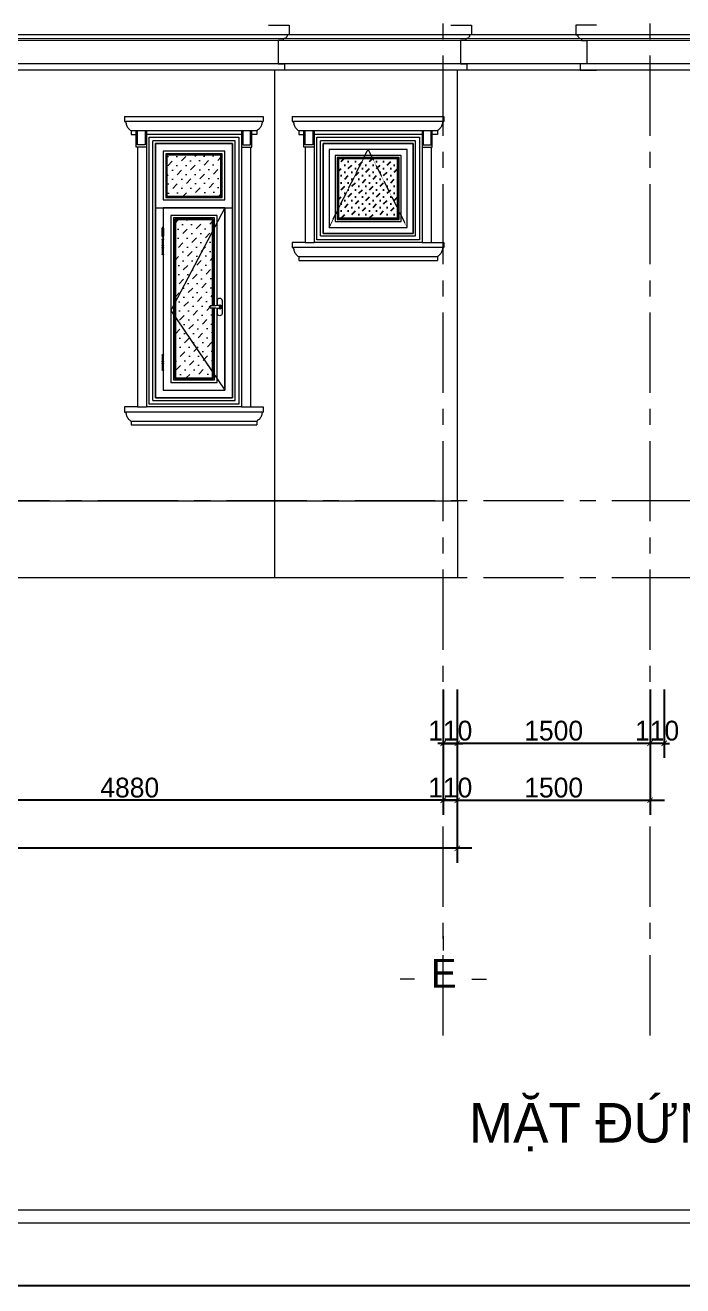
# Model space of a CAD drawing. Header units: millimetres. Extents: x 1832547 to 2001569, y -558009 to -417808.
# Drawn here: x 1925311 to 1930429, y -533453 to -523644 of the extents above; entities that cross this region are included whole.
import ezdxf
from ezdxf.enums import TextEntityAlignment as Align

# ---------------------------------------------------------------- set-up
doc = ezdxf.new("R2010")
doc.units = ezdxf.units.MM
doc.header["$MEASUREMENT"] = 0
doc.linetypes.add('CENTER', pattern=[2, 1.25, -0.25, 0.25, -0.25])
doc.linetypes.add('HIDDEN', pattern=[9.525, 6.35, -3.175])
doc.layers.get('0').update_dxf_attribs({"linetype": 'CONTINUOUS'})
doc.layers.get('DEFPOINTS').update_dxf_attribs({"linetype": 'CONTINUOUS'})
for name, color, linetype, lineweight in [('AUDIT_I_160126172308-0', 7, 'CONTINUOUS', 5), ('CA.dim 08', 8, 'CONTINUOUS', 13), ('CA.khuat 75', 75, 'HIDDEN', 9), ('CA.manh 08', 8, 'CONTINUOUS', 9), ('CA.noi that 15', 15, 'CONTINUOUS', 9), ('CA.thay 145', 145, 'CONTINUOUS', 18), ('CA.tim 67', 67, 'CENTER', 9), ('CA.vat lieu 08', 8, 'CONTINUOUS', 5), ('CA_manh 08', 8, 'CONTINUOUS', 9)]:
    doc.layers.add(name, color=color, linetype=linetype, lineweight=lineweight)
doc.layers.add('HACH', color=250, linetype='CONTINUOUS')
doc.styles.add('CA.JSC1', font='Vhavan.ttf', dxfattribs={"width": 0.8})
doc.styles.get("Standard").update_dxf_attribs({"font": 'roman.shx'})
doc.dimstyles.new('CA 70', dxfattribs={"dimscale": 0.7, "dimtxt": 220, "dimasz": 60, "dimexe": 160, "dimexo": 0, "dimgap": 30, "dimtad": 1, "dimdec": 0, "dimrnd": 5, "dimzin": 0, "dimdsep": 46, "dimtxsty": 'Standard', "dimblk": 'ARCHTICK', "dimcen": 0.09, "dimdle": 160, "dimclrd": 256, "dimclre": 256, "dimclrt": 255, "dimadec": 0, "dimazin": 0, "dimtfac": 1, "dimtdec": 0, "dimtix": 1, "dimtmove": 2, "dimatfit": 3, "dimldrblk": 'DOT', "dimfxl": 600, "dimfxlon": 1, "dimtolj": 1, "dimtzin": 0, "dimarcsym": 0})

# ---------------------------------------------------------------- blocks, each defined once
blk = doc.blocks.new('A$C2d76a15f')
blk.add_line((1305.6, 545.7), (27405.3, 545.7))
at = {"color": 4, "linetype": 'Continuous', "lineweight": 18}
blk.add_line((1212.4, 452.5), (27498.5, 452.5), dxfattribs=at)
at = {"layer": 'DEFPOINTS', "ltscale": 600}
blk.add_line((27951, 0), (0, 0), dxfattribs=at)
blk = doc.blocks.new('_ArchTick')
at = {"color": 1, "linetype": 'ByBlock', "const_width": 0.15}
blk.add_lwpolyline([(-0.5, -0.5), (0.5, 0.5)], dxfattribs=at)
blk = doc.blocks.new('*D150')
at = {"layer": 'CA.dim 08', "lineweight": -2, "transparency": 16777216}
for p, q in [((1928674.3, -529255.1), (1928674.3, -529787.1)), ((1930174.3, -529255.1), (1930174.3, -529787.1)), ((1928562.3, -529675.1), (1930286.3, -529675.1))]:
    blk.add_line(p, q, dxfattribs=at)
at = {"layer": 'DEFPOINTS', "color": 0, "transparency": 16777216}
for p in [(1928674.3, -529074.6), (1930174.3, -529074.6), (1930174.3, -529675.1)]:
    blk.add_point(p, dxfattribs=at)
at = {"layer": 'CA.dim 08', "lineweight": -2, "transparency": 16777216, "xscale": 42, "yscale": 42, "zscale": 42, "rotation": 180}
blk.add_blockref('_ArchTick', (1928674.3, -529675.1), dxfattribs=at)
at = {"layer": 'CA.dim 08', "lineweight": -2, "transparency": 16777216, "xscale": 42, "yscale": 42, "zscale": 42}
blk.add_blockref('_ArchTick', (1930174.3, -529675.1), dxfattribs=at)
at = {"layer": 'CA.dim 08', "color": 255, "transparency": 16777216, "insert": (1929424.3, -529577.1), "char_height": 154, "attachment_point": 5}
blk.add_mtext('\\A1;1500', dxfattribs=at)
blk = doc.blocks.new('_DOT')
at = {"color": 1, "linetype": 'ByBlock'}
blk.add_line((-0.5, 0), (-1, 0), dxfattribs=at)
at = {"color": 1, "linetype": 'ByBlock', "const_width": 0.5}
blk.add_lwpolyline([(-0.25, 0, 1), (0.25, 0, 1)], format="xyb", close=True, dxfattribs=at)
blk = doc.blocks.new('*D151')
at = {"layer": 'CA.dim 08', "lineweight": -2, "transparency": 16777216}
for p, q in [((1912974.3, -529628.6), (1912974.3, -530160.6)), ((1928674.3, -529628.6), (1928674.3, -530160.6)), ((1928786.3, -530048.6), (1912862.3, -530048.6))]:
    blk.add_line(p, q, dxfattribs=at)
at = {"layer": 'DEFPOINTS', "color": 0, "transparency": 16777216}
for p in [(1912974.3, -529028.8), (1928674.3, -529028.8), (1912974.3, -530048.6)]:
    blk.add_point(p, dxfattribs=at)
at = {"layer": 'CA.dim 08', "lineweight": -2, "transparency": 16777216, "xscale": 42, "yscale": 42, "zscale": 42, "rotation": 180}
blk.add_blockref('_ArchTick', (1912974.3, -530048.6), dxfattribs=at)
at = {"layer": 'CA.dim 08', "lineweight": -2, "transparency": 16777216, "xscale": 42, "yscale": 42, "zscale": 42}
blk.add_blockref('_ArchTick', (1928674.3, -530048.6), dxfattribs=at)
at = {"layer": 'CA.dim 08', "color": 255, "transparency": 16777216, "insert": (1921148, -529890.4), "char_height": 154, "attachment_point": 5}
blk.add_mtext('\\A1;15700', dxfattribs=at)
blk = doc.blocks.new('*D152')
at = {"layer": 'CA.dim 08', "lineweight": -2, "transparency": 16777216}
for p, q in [((1928564.4, -528812), (1928564.4, -529344)), ((1928674.3, -528812), (1928674.3, -529344)), ((1928564.4, -529232), (1928522.4, -529232)), ((1928564.4, -529232), (1928674.3, -529232)), ((1928674.3, -529232), (1928716.3, -529232))]:
    blk.add_line(p, q, dxfattribs=at)
at = {"layer": 'DEFPOINTS', "color": 0, "transparency": 16777216}
for p in [(1928564.4, -528631.4), (1928674.3, -528631.4), (1928674.3, -529232)]:
    blk.add_point(p, dxfattribs=at)
at = {"layer": 'CA.dim 08', "lineweight": -2, "transparency": 16777216, "xscale": 42, "yscale": 42, "zscale": 42}
blk.add_blockref('_ArchTick', (1928564.4, -529232), dxfattribs=at)
at = {"layer": 'CA.dim 08', "lineweight": -2, "transparency": 16777216, "xscale": 42, "yscale": 42, "zscale": 42, "rotation": 180}
blk.add_blockref('_ArchTick', (1928674.3, -529232), dxfattribs=at)
at = {"layer": 'CA.dim 08', "color": 255, "transparency": 16777216, "insert": (1928619.3, -529134), "char_height": 154, "attachment_point": 5}
blk.add_mtext('\\A1;110', dxfattribs=at)
blk = doc.blocks.new('FDBNDFJKBNFJKDNBFD')
at = {"layer": 'CA.vat lieu 08'}
for p, q in [((664804.5, -453296.5), (664804.5, -453401.5)), ((664594.5, -453611.5), (664489.5, -453611.5)), ((665014.5, -453611.5), (665119.5, -453611.5)), ((664804.5, -453926.5), (664804.5, -453821.5))]:
    blk.add_line(p, q, dxfattribs=at)
blk = doc.blocks.new('*D157')
at = {"layer": 'CA.manh 08', "lineweight": -2, "transparency": 16777216}
for p, q in [((1930174.3, -528812), (1930174.3, -529344)), ((1930284.3, -528812), (1930284.3, -529344)), ((1930174.3, -529232), (1930132.3, -529232)), ((1930284.3, -529232), (1930174.3, -529232)), ((1930284.3, -529232), (1930326.3, -529232))]:
    blk.add_line(p, q, dxfattribs=at)
at = {"layer": 'DEFPOINTS', "color": 0, "transparency": 16777216}
for p in [(1930174.3, -528174.2), (1930284.3, -528174.2), (1930174.3, -529232)]:
    blk.add_point(p, dxfattribs=at)
at = {"layer": 'CA.manh 08', "lineweight": -2, "transparency": 16777216, "xscale": 42, "yscale": 42, "zscale": 42}
blk.add_blockref('_ArchTick', (1930174.3, -529232), dxfattribs=at)
at = {"layer": 'CA.manh 08', "lineweight": -2, "transparency": 16777216, "xscale": 42, "yscale": 42, "zscale": 42, "rotation": 180}
blk.add_blockref('_ArchTick', (1930284.3, -529232), dxfattribs=at)
at = {"layer": 'CA.manh 08', "color": 255, "transparency": 16777216, "insert": (1930229.3, -529134), "char_height": 154, "attachment_point": 5}
blk.add_mtext('\\A1;110', dxfattribs=at)
blk = doc.blocks.new('*D169')
at = {"layer": 'CA.manh 08', "lineweight": -2, "transparency": 16777216}
for p, q in [((1930174.3, -528812), (1930174.3, -529344)), ((1928674.3, -528848.3), (1928674.3, -529344)), ((1930286.3, -529232), (1928562.3, -529232))]:
    blk.add_line(p, q, dxfattribs=at)
at = {"layer": 'DEFPOINTS', "color": 0, "transparency": 16777216}
for p in [(1930174.3, -528174.2), (1928674.3, -528848.3), (1928674.3, -529232)]:
    blk.add_point(p, dxfattribs=at)
at = {"layer": 'CA.manh 08', "lineweight": -2, "transparency": 16777216, "xscale": 42, "yscale": 42, "zscale": 42, "rotation": 180}
blk.add_blockref('_ArchTick', (1928674.3, -529232), dxfattribs=at)
at = {"layer": 'CA.manh 08', "lineweight": -2, "transparency": 16777216, "xscale": 42, "yscale": 42, "zscale": 42}
blk.add_blockref('_ArchTick', (1930174.3, -529232), dxfattribs=at)
at = {"layer": 'CA.manh 08', "color": 255, "transparency": 16777216, "insert": (1929424.3, -529134), "char_height": 154, "attachment_point": 5}
blk.add_mtext('\\A1;1500', dxfattribs=at)
blk = doc.blocks.new('*D167')
at = {"layer": 'CA.manh 08', "lineweight": -2, "transparency": 16777216}
for p, q in [((1928564.4, -529344), (1928564.4, -529787.1)), ((1928674.3, -529429.6), (1928674.3, -529787.1)), ((1928564.4, -529675.1), (1928522.4, -529675.1)), ((1928674.3, -529675.1), (1928564.4, -529675.1)), ((1928674.3, -529675.1), (1928716.3, -529675.1))]:
    blk.add_line(p, q, dxfattribs=at)
at = {"layer": 'DEFPOINTS', "color": 0, "transparency": 16777216}
for p in [(1928564.4, -529344), (1928674.3, -529429.6), (1928564.4, -529675.1)]:
    blk.add_point(p, dxfattribs=at)
at = {"layer": 'CA.manh 08', "lineweight": -2, "transparency": 16777216, "xscale": 42, "yscale": 42, "zscale": 42}
blk.add_blockref('_ArchTick', (1928564.4, -529675.1), dxfattribs=at)
at = {"layer": 'CA.manh 08', "lineweight": -2, "transparency": 16777216, "xscale": 42, "yscale": 42, "zscale": 42, "rotation": 180}
blk.add_blockref('_ArchTick', (1928674.3, -529675.1), dxfattribs=at)
at = {"layer": 'CA.manh 08', "color": 255, "transparency": 16777216, "insert": (1928619.3, -529577.1), "char_height": 154, "attachment_point": 5}
blk.add_mtext('\\A1;110', dxfattribs=at)
blk = doc.blocks.new('*D168')
at = {"layer": 'CA.manh 08', "lineweight": -2, "transparency": 16777216}
for p, q in [((1923684.3, -529255.1), (1923684.3, -529787.1)), ((1928564.4, -529344), (1928564.4, -529787.1)), ((1928676.4, -529675.1), (1923572.3, -529675.1))]:
    blk.add_line(p, q, dxfattribs=at)
at = {"layer": 'DEFPOINTS', "color": 0, "transparency": 16777216}
for p in [(1923684.3, -528736.1), (1928564.4, -529344), (1923684.3, -529675.1)]:
    blk.add_point(p, dxfattribs=at)
at = {"layer": 'CA.manh 08', "lineweight": -2, "transparency": 16777216, "xscale": 42, "yscale": 42, "zscale": 42, "rotation": 180}
blk.add_blockref('_ArchTick', (1923684.3, -529675.1), dxfattribs=at)
at = {"layer": 'CA.manh 08', "lineweight": -2, "transparency": 16777216, "xscale": 42, "yscale": 42, "zscale": 42}
blk.add_blockref('_ArchTick', (1928564.4, -529675.1), dxfattribs=at)
at = {"layer": 'CA.manh 08', "color": 255, "transparency": 16777216, "insert": (1926124.4, -529577.1), "char_height": 154, "attachment_point": 5}
blk.add_mtext('\\A1;4880', dxfattribs=at)
blk = doc.blocks.new('A$C023b7539')
at = {"layer": 'CA.thay 145'}
for p, q in [((0, 2400), (0, 2360)), ((0, 2400), (1079.8, 2400)), ((0, 2360), (10, 2360)), ((10, 2360), (10.2, 2352.9)), ((1069.8, 2360), (10, 2360)), ((1069.8, 2360), (1069.6, 2352.9)), ((1069.8, 2360), (1079.8, 2360)), ((1079.8, 2400), (1079.8, 2360)), ((10.2, 2352.9), (11, 2345.9)), ((11, 2345.9), (12.4, 2339)), ((12.4, 2339), (14.5, 2332.3)), ((14.5, 2332.3), (17.1, 2325.7)), ((17.1, 2325.7), (20.3, 2319.5)), ((20.3, 2319.5), (24.1, 2313.5)), ((24.1, 2313.5), (28.4, 2307.9)), ((28.4, 2307.9), (33.2, 2302.7)), ((33.2, 2302.7), (38.4, 2298)), ((38.4, 2298), (44, 2293.7)), ((44, 2293.7), (50, 2290)), ((50, 2290), (90, 2290)), ((50, 2290), (50, 2260)), ((50, 2260), (90, 2260)), ((90, 2260), (90, 2290)), ((90, 2290), (100, 2290)), ((90, 2160), (90, 2260)), ((100, 2290), (160, 2290)), ((160, 2290), (170, 2290)), ((170, 2290), (909.8, 2290)), ((170, 2290), (170, 2260)), ((909.8, 2260), (170, 2260)), ((170, 2260), (170, 2160)), ((909.8, 2290), (919.8, 2290)), ((909.8, 2290), (909.8, 2260)), ((909.8, 2260), (909.8, 2160)), ((919.8, 2290), (979.8, 2290)), ((979.8, 2290), (989.8, 2290)), ((989.8, 2290), (1029.8, 2290)), ((989.8, 2260), (989.8, 2290)), ((989.8, 2160), (989.8, 2260)), ((1029.8, 2260), (989.8, 2260)), ((1035.7, 2293.7), (1029.8, 2290)), ((1029.8, 2290), (1029.8, 2260)), ((1041.4, 2298), (1035.7, 2293.7)), ((1046.6, 2302.7), (1041.4, 2298)), ((1051.4, 2307.9), (1046.6, 2302.7)), ((1055.7, 2313.5), (1051.4, 2307.9)), ((1059.4, 2319.5), (1055.7, 2313.5)), ((1062.7, 2325.7), (1059.4, 2319.5)), ((1065.3, 2332.3), (1062.7, 2325.7)), ((1067.3, 2339), (1065.3, 2332.3)), ((1068.8, 2345.9), (1067.3, 2339)), ((1069.6, 2352.9), (1068.8, 2345.9)), ((100, 2160), (90, 2160)), ((100, 2160), (100, 140)), ((170, 2160), (100, 2160)), ((170, 2160), (170, 140)), ((240, 210), (240, 2190)), ((240, 2190), (839.8, 2190)), ((839.8, 2190), (839.8, 210)), ((909.8, 2160), (979.8, 2160)), ((909.8, 2160), (909.8, 140)), ((979.8, 2160), (989.8, 2160)), ((979.8, 2160), (979.8, 140)), ((839.8, 210), (240, 210)), ((100, 140), (0, 140)), ((0, 140), (0, 100)), ((0, 100), (10, 100)), ((10, 100), (10.2, 92.9)), ((1069.8, 100), (10, 100)), ((100, 140), (170, 140)), ((909.8, 140), (170, 140)), ((909.8, 140), (979.8, 140)), ((979.8, 140), (1079.8, 140)), ((1069.8, 100), (1069.6, 92.9)), ((1069.8, 100), (1079.8, 100)), ((1079.8, 140), (1079.8, 100)), ((10.2, 92.9), (11, 85.9)), ((11, 85.9), (12.4, 79)), ((12.4, 79), (14.5, 72.3)), ((14.5, 72.3), (17.1, 65.7)), ((17.1, 65.7), (20.3, 59.5)), ((20.3, 59.5), (24.1, 53.5)), ((24.1, 53.5), (28.4, 47.9)), ((28.4, 47.9), (33.2, 42.7)), ((33.2, 42.7), (38.4, 38)), ((38.4, 38), (44, 33.7)), ((44, 33.7), (50, 30)), ((50, 30), (50, 0)), ((50, 30), (1029.8, 30)), ((50, 0), (1029.8, 0)), ((1035.7, 33.7), (1029.8, 30)), ((1029.8, 30), (1029.8, 0)), ((1041.4, 38), (1035.7, 33.7)), ((1046.6, 42.7), (1041.4, 38)), ((1051.4, 47.9), (1046.6, 42.7)), ((1055.7, 53.5), (1051.4, 47.9)), ((1059.4, 59.5), (1055.7, 53.5)), ((1062.7, 65.7), (1059.4, 59.5)), ((1065.3, 72.3), (1062.7, 65.7)), ((1067.3, 79), (1065.3, 72.3)), ((1068.8, 85.9), (1067.3, 79)), ((1069.6, 92.9), (1068.8, 85.9))]:
    blk.add_line(p, q, dxfattribs=at)
at = {"layer": 'CA_manh 08'}
for p, q in [((100, 2180), (100, 2290)), ((160, 2290), (160, 2180)), ((919.8, 2290), (919.8, 2180)), ((979.8, 2180), (979.8, 2290)), ((160, 2180), (100, 2180)), ((190, 2240), (889.8, 2240)), ((190, 160), (190, 2240)), ((220, 190), (220, 2210)), ((859.8, 2210), (220, 2210)), ((859.8, 190), (859.8, 2210)), ((889.8, 2240), (889.8, 160)), ((919.8, 2180), (979.8, 2180)), ((889.8, 160), (190, 160)), ((220, 190), (859.8, 190))]:
    blk.add_line(p, q, dxfattribs=at)
blk = doc.blocks.new('A$C20F25EA7')
blk.add_wipeout([(18.8, 9.9), (25.1, 7), (60.1, 7), (65, 4.9), (67.1, 0), (65.1, -4.9), (60.1, -7), (25.1, -7), (18.8, -9.9), (0, -9.9), (-7, -7), (-9.9, 0), (-7, 7), (0, 9.9)]).dxf.layer = 'CA.vat lieu 08'
at = {"layer": 'CA.vat lieu 08', "ltscale": 0.5}
for p, q in [((0, 9.9), (18.8, 9.9)), ((18.8, 9.9), (24.6, 7.2)), ((25.5, 7), (60.1, 7)), ((0, -9.9), (18.8, -9.9)), ((19.7, -9.7), (24.6, -7.2)), ((25.5, -7), (60.1, -7))]:
    blk.add_line(p, q, dxfattribs=at)
for points in [[(-15.4, 42), (-15.4, -42)], [(15.4, 9.9), (15.4, 42)], [(15.4, -42), (15.4, -9.9)]]:
    blk.add_lwpolyline(points, dxfattribs=at)
blk.add_circle((0, 0), 2.8, dxfattribs=at)
for centre, radius, start, end in [((0, 42), 15.4, 0, 180), ((0, 0), 13.3, 48.25899, 311.74101), ((0, 0), 9.92, 90, 270), ((25.5, 8.9), 1.92, 242.80733, 270), ((60.1, 0), 6.96, 270, 90), ((0, -42), 15.4, 180, 0), ((18.8, -8), 1.92, 270, 297.19267), ((25.5, -8.9), 1.92, 90, 117.19267)]:
    blk.add_arc(centre, radius, start, end, dxfattribs=at)
blk = doc.blocks.new('BANLE')
at = {"layer": 'CA.noi that 15'}
for p, q in [((0, 68.6), (12, 68.6)), ((0, 38.2), (0, 68.6)), ((0, 38.2), (12, 38.2)), ((0, 6), (0, 36.4)), ((12, 36.4), (0, 36.4)), ((12, 6), (0, 6)), ((4, 38.2), (8, 38.2)), ((4, 36.4), (4, 38.2)), ((8, 36.4), (4, 36.4)), ((8, 38.2), (8, 36.4)), ((12, 68.6), (12, 38.2)), ((12, 36.4), (12, 6))]:
    blk.add_line(p, q, dxfattribs=at)
for centre, start, end in [((6, 68.6), 0, 180), ((6, 6), 180, 0)]:
    blk.add_arc(centre, 6, start, end, dxfattribs=at)
blk = doc.blocks.new('A$C4028134e')
at = {"layer": 'CA.khuat 75', "ltscale": 200}
blk.add_lwpolyline([(540, 1480), (120, 680), (540, 60)], dxfattribs=at)
at = {"layer": 'CA.noi that 15'}
for points in [[(80, 1560), (520, 1560), (520, 1900), (80, 1900)], [(140, 140), (460, 140), (460, 1400), (140, 1400)]]:
    blk.add_lwpolyline(points, close=True, dxfattribs=at)
at = {"layer": 'CA.thay 145'}
for points in [[(0, 0), (600, 0), (600, 1980), (0, 1980)], [(0, 1480), (600, 1480), (600, 1980), (0, 1980)], [(60, 1540), (540, 1540), (540, 1920), (60, 1920)], [(60, 60), (540, 60), (540, 1480), (60, 1480)], [(540, 60), (540, 1480), (60, 1480), (60, 60)], [(60, 60), (540, 60), (540, 1480), (60, 1480)], [(120, 120), (480, 120), (480, 1420), (120, 1420)]]:
    blk.add_lwpolyline(points, close=True, dxfattribs=at)
for points in [[(0, 1480), (0, 120)], [(60, 1480), (60, 60)], [(540, 1480), (540, 60)], [(540, 1480), (540, 60)], [(600, 1480), (600, 120)]]:
    blk.add_lwpolyline(points, dxfattribs=at)
at = {"layer": 'CA.vat lieu 08'}
for points in [[(85, 1565), (515, 1565), (515, 1895), (85, 1895)], [(90, 1570), (510, 1570), (510, 1890), (90, 1890)], [(150, 150), (450, 150), (450, 1390), (150, 1390)], [(155, 155), (445, 155), (445, 1385), (155, 1385)]]:
    blk.add_lwpolyline(points, close=True, dxfattribs=at)
at = {"rotation": 180}
blk.add_blockref('BANLE', (64, 1327.3), dxfattribs=at)
at = {"xscale": -1}
for p in [(64, 1163.6), (64, 1113.6), (64, 262.7), (64, 212.7)]:
    blk.add_blockref('BANLE', p, dxfattribs=at)
at = {"extrusion": (0, 0, -1), "xscale": 1.200000000186265, "yscale": 1.200000000186265, "zscale": -1.200000000186265}
blk.add_blockref('A$C20F25EA7', (-500.5, 707.4), dxfattribs=at)
at = {"layer": 'CA.dim 08'}
h = blk.add_hatch(dxfattribs=at)
h.set_pattern_fill('MUDST', color=256, scale=200, angle=46)
h.set_pattern_definition([(46, (-780015.38, -788244.513), (33.498847, 106.6668986), [50, -50, 0, -50, 0, -50])])
h.paths.add_polyline_path([(90, 1570), (510, 1570), (510, 1890), (90, 1890)])
h.paths.add_polyline_path([(155, 155), (445, 155), (445, 1385), (155, 1385)])
blk = doc.blocks.new('A$C19d361f2')
at = {"layer": 'CA.thay 145'}
for p, q in [((0, 1120), (0, 1080)), ((0, 1120), (1179.8, 1120)), ((0, 1080), (10, 1080)), ((10, 1080), (10.2, 1072.9)), ((1169.8, 1080), (10, 1080)), ((1169.8, 1080), (1169.6, 1072.9)), ((1169.8, 1080), (1179.8, 1080)), ((1179.8, 1120), (1179.8, 1080)), ((10.2, 1072.9), (11, 1065.9)), ((11, 1065.9), (12.4, 1059)), ((12.4, 1059), (14.5, 1052.3)), ((14.5, 1052.3), (17.1, 1045.7)), ((17.1, 1045.7), (20.3, 1039.5)), ((20.3, 1039.5), (24.1, 1033.5)), ((24.1, 1033.5), (28.4, 1027.9)), ((28.4, 1027.9), (33.2, 1022.7)), ((33.2, 1022.7), (38.4, 1018)), ((38.4, 1018), (44, 1013.7)), ((44, 1013.7), (50, 1010)), ((50, 1010), (90, 1010)), ((50, 1010), (50, 980)), ((90, 980), (90, 1010)), ((90, 1010), (100, 1010)), ((100, 1010), (160, 1010)), ((160, 1010), (170, 1010)), ((170, 1010), (1009.8, 1010)), ((170, 1010), (170, 980)), ((1009.8, 1010), (1019.8, 1010)), ((1009.8, 1010), (1009.8, 980)), ((1019.8, 1010), (1079.8, 1010)), ((1079.8, 1010), (1089.8, 1010)), ((1089.8, 1010), (1129.8, 1010)), ((1089.8, 980), (1089.8, 1010)), ((1135.7, 1013.7), (1129.8, 1010)), ((1129.8, 1010), (1129.8, 980)), ((1141.4, 1018), (1135.7, 1013.7)), ((1146.6, 1022.7), (1141.4, 1018)), ((1151.4, 1027.9), (1146.6, 1022.7)), ((1155.7, 1033.5), (1151.4, 1027.9)), ((1159.4, 1039.5), (1155.7, 1033.5)), ((1162.7, 1045.7), (1159.4, 1039.5)), ((1165.3, 1052.3), (1162.7, 1045.7)), ((1167.3, 1059), (1165.3, 1052.3)), ((1168.8, 1065.9), (1167.3, 1059)), ((1169.6, 1072.9), (1168.8, 1065.9)), ((50, 980), (90, 980)), ((90, 880), (90, 980)), ((1009.8, 980), (170, 980)), ((170, 980), (170, 880)), ((240, 210), (240, 910)), ((240, 910), (939.8, 910)), ((939.8, 910), (939.8, 210)), ((1009.8, 980), (1009.8, 880)), ((1089.8, 880), (1089.8, 980)), ((1129.8, 980), (1089.8, 980)), ((100, 880), (90, 880)), ((100, 880), (100, 140)), ((170, 880), (100, 880)), ((170, 880), (170, 140)), ((1009.8, 880), (1079.8, 880)), ((1009.8, 880), (1009.8, 140)), ((1079.8, 880), (1089.8, 880)), ((1079.8, 880), (1079.8, 140)), ((939.8, 210), (240, 210)), ((100, 140), (0, 140)), ((0, 140), (0, 100)), ((0, 100), (10, 100)), ((10, 100), (10.2, 92.9)), ((1169.8, 100), (10, 100)), ((100, 140), (170, 140)), ((1009.8, 140), (170, 140)), ((1009.8, 140), (1079.8, 140)), ((1079.8, 140), (1179.8, 140)), ((1169.8, 100), (1169.6, 92.9)), ((1169.8, 100), (1179.8, 100)), ((1179.8, 140), (1179.8, 100)), ((10.2, 92.9), (11, 85.9)), ((11, 85.9), (12.4, 79)), ((12.4, 79), (14.5, 72.3)), ((14.5, 72.3), (17.1, 65.7)), ((17.1, 65.7), (20.3, 59.5)), ((20.3, 59.5), (24.1, 53.5)), ((24.1, 53.5), (28.4, 47.9)), ((28.4, 47.9), (33.2, 42.7)), ((33.2, 42.7), (38.4, 38)), ((38.4, 38), (44, 33.7)), ((44, 33.7), (50, 30)), ((50, 30), (50, 0)), ((50, 30), (1129.8, 30)), ((50, 0), (1129.8, 0)), ((1135.7, 33.7), (1129.8, 30)), ((1129.8, 30), (1129.8, 0)), ((1141.4, 38), (1135.7, 33.7)), ((1146.6, 42.7), (1141.4, 38)), ((1151.4, 47.9), (1146.6, 42.7)), ((1155.7, 53.5), (1151.4, 47.9)), ((1159.4, 59.5), (1155.7, 53.5)), ((1162.7, 65.7), (1159.4, 59.5)), ((1165.3, 72.3), (1162.7, 65.7)), ((1167.3, 79), (1165.3, 72.3)), ((1168.8, 85.9), (1167.3, 79)), ((1169.6, 92.9), (1168.8, 85.9))]:
    blk.add_line(p, q, dxfattribs=at)
at = {"layer": 'CA_manh 08'}
for p, q in [((100, 900), (100, 1010)), ((160, 1010), (160, 900)), ((1019.8, 1010), (1019.8, 900)), ((1079.8, 900), (1079.8, 1010)), ((160, 900), (100, 900)), ((190, 960), (989.8, 960)), ((190, 160), (190, 960)), ((220, 190), (220, 930)), ((959.8, 930), (220, 930)), ((959.8, 190), (959.8, 930)), ((989.8, 960), (989.8, 160)), ((1019.8, 900), (1079.8, 900)), ((989.8, 160), (190, 160)), ((220, 190), (959.8, 190))]:
    blk.add_line(p, q, dxfattribs=at)
blk = doc.blocks.new('nfbkdc')
at = {"layer": 'HACH'}
h = blk.add_hatch(dxfattribs=at)
h.set_pattern_fill('MUDST', color=256, scale=200, angle=45, style=0)
h.set_pattern_definition([(45, (874984.91, -680701), (35.3553, 106.066), [50, -50, 0, -50, 0, -50])])
h.paths.add_polyline_path([(874895, -681001), (875485, -681001), (875485, -680411), (874895, -680411)])
at = {"layer": 'CA.khuat 75', "ltscale": 0.4}
blk.add_lwpolyline([(874800, -681096), (875190, -680316), (875580, -681096)], dxfattribs=at)
at = {"layer": 'CA.noi that 15'}
blk.add_lwpolyline([(874880, -681016), (875500, -681016), (875500, -680396), (874880, -680396)], close=True, dxfattribs=at)
at = {"layer": 'CA.thay 145'}
for points in [[(874740, -681156), (875640, -681156), (875640, -680256), (874740, -680256)], [(874800, -681096), (875580, -681096), (875580, -680316), (874800, -680316)], [(874860, -681036), (875520, -681036), (875520, -680376), (874860, -680376)]]:
    blk.add_lwpolyline(points, close=True, dxfattribs=at)
at = {"layer": 'CA.vat lieu 08'}
for points in [[(874890, -681006), (875490, -681006), (875490, -680406), (874890, -680406)], [(874895, -681001), (875485, -681001), (875485, -680411), (874895, -680411)]]:
    blk.add_lwpolyline(points, close=True, dxfattribs=at)

msp = doc.modelspace()

# ---------------------------------------------------------------- linework, layer by layer
at = {"layer": 'CA.manh 08'}
for points in [[(1930599.3, -523718.6), (1924198.4, -523718.6)], [(1930569.4, -523749.2), (1924198.4, -523748.7)]]:
    msp.add_lwpolyline(points, dxfattribs=at)
at = {"layer": 'CA.thay 145'}
for p, q in [((1928877.4, -523993.6), (1928752.4, -523993.6)), ((1930554.4, -523994.1), (1930224.3, -523993.6))]:
    msp.add_line(p, q, dxfattribs=at)
for points in [[(1927204.4, -523643.6), (1927364.4, -523643.6), (1927364.4, -523718.6), (1927349.4, -523718.6), (1927349.4, -523722.6), (1927348.9, -523726.6), (1927347.9, -523730.5), (1927346.2, -523734.2), (1927344.1, -523737.6), (1927341.4, -523740.7), (1927338.4, -523743.3), (1927335, -523745.4), (1927331.3, -523747.1), (1927327.4, -523748.2), (1927323.4, -523748.7), (1927319.4, -523748.7), (1927319.4, -523763.6), (1927279.4, -523763.6), (1927279.4, -523943.6), (1927329.4, -523943.6), (1927329.4, -523993.6), (1927204.4, -523993.6)], [(1928624.4, -523643.6), (1928784.4, -523643.6), (1928784.4, -523718.6), (1928769.4, -523718.6), (1928769.4, -523722.6), (1928768.9, -523726.6), (1928767.9, -523730.5), (1928766.2, -523734.2), (1928764.1, -523737.6), (1928761.4, -523740.7), (1928758.4, -523743.3), (1928755, -523745.4), (1928751.3, -523747.1), (1928747.4, -523748.2), (1928743.4, -523748.7), (1928739.4, -523748.7), (1928739.4, -523763.6), (1928699.4, -523763.6), (1928699.4, -523943.6), (1928749.4, -523943.6), (1928749.4, -523993.6), (1928624.4, -523993.6)], [(1929756.6, -523643.6), (1929596.6, -523643.6), (1929596.6, -523718.6), (1929611.6, -523718.6), (1929611.6, -523722.6), (1929612.1, -523726.6), (1929613.1, -523730.5), (1929614.8, -523734.2), (1929616.9, -523737.6), (1929619.6, -523740.7), (1929622.6, -523743.3), (1929626, -523745.4), (1929629.7, -523747.1), (1929633.6, -523748.2), (1929637.6, -523748.7), (1929641.6, -523748.7), (1929641.6, -523763.6), (1929681.6, -523763.6), (1929681.6, -523943.6), (1929631.6, -523943.6), (1929631.6, -523993.6), (1929756.6, -523993.6)], [(1930529.4, -523764.1), (1924198.4, -523763.6)], [(1930504.4, -523944.1), (1924198.4, -523943.6)], [(1930224.3, -523993.6), (1924198.4, -523993.6)], [(1927254.4, -527943.6), (1927254.4, -523993.6)], [(1928674.4, -527343.6), (1928674.4, -523993.6)], [(1920544.3, -527343.6), (1928674.4, -527343.6)], [(1928674.4, -527343.6), (1928674.4, -527943.6)], [(1928674.4, -527943.6), (1912974.3, -527943.6)]]:
    msp.add_lwpolyline(points, dxfattribs=at)
at = {"layer": 'CA.tim 67', "ltscale": 500}
for p, q in [((1928564.4, -531504.3), (1928564.4, -514383.7)), ((1930174.3, -531504.3), (1930174.3, -514383.7))]:
    msp.add_line(p, q, dxfattribs=at)
for points in [[(1933501.9, -527343.6), (1907995.9, -527343.6)], [(1933501.9, -527943.6), (1907995.9, -527943.6)]]:
    msp.add_lwpolyline(points, dxfattribs=at)

# ---------------------------------------------------------------- block references
at = {"xscale": 0.7777777777777778, "yscale": 0.7777777777777778, "zscale": 0.7777777777777778}
msp.add_blockref('nfbkdc', (1247276.1, 4524.4), dxfattribs=at)
at = {"layer": 'CA.dim 08', "xscale": 1.066666666666667, "yscale": 1.066666666666667, "zscale": 1.066666666666667}
msp.add_blockref('FDBNDFJKBNFJKDNBFD', (1219439.6, -47215), dxfattribs=at)
at = {"layer": 'CA.manh 08'}
for name, p in [('A$C023b7539', (1926084.4, -526753.6)), ('A$C19d361f2', (1927389.6, -525473.6))]:
    msp.add_blockref(name, p, dxfattribs=at)
at = {"layer": 'CA.thay 145', "xscale": 1.082069156961423, "yscale": 1.082069156961423, "zscale": 1.082069156961423}
msp.add_blockref('A$C2d76a15f', (1906627.1, -533453.1), dxfattribs=at)

# ---------------------------------------------------------------- texts
at = {"layer": 'AUDIT_I_160126172308-0', "style": 'CA.JSC1'}
msp.add_text('e', height=224, dxfattribs=at).set_placement((1928567.9, -531021.7), align=Align.MIDDLE)
msp.add_text('MÆT §øNG TRôC a-e', height=308, dxfattribs=at).set_placement((1930920.8, -532338.6), align=Align.CENTER)

# ---------------------------------------------------------------- dimensions: what is measured, and where the dimension line sits
at = {"layer": 'CA.dim 08'}
for base, p1, p2, picture, middle in [((1928674.3, -529232), (1928564.4, -528631.4), (1928674.3, -528631.4), '*D152', (1928619.3, -529134)), ((1930174.3, -529675.1), (1928674.3, -529074.6), (1930174.3, -529074.6), '*D150', (1929424.3, -529577.1))]:
    dim = msp.add_linear_dim(base=base, p1=p1, p2=p2, angle=0, dimstyle='CA 70', dxfattribs=at)
    dim.commit()
    dim.dimension.update_dxf_attribs({"geometry": picture, "text_midpoint": middle})
dim = msp.add_linear_dim(base=(1912974.3, -530048.6), p1=(1928674.3, -529028.8), p2=(1912974.3, -529028.8), angle=0, dimstyle='CA 70', dxfattribs=at)
dim.commit()
dim.dimension.update_dxf_attribs({"geometry": '*D151', "text_midpoint": (1921148, -529890.4), "dimtype": 160})
at = {"layer": 'CA.manh 08'}
for base, p1, p2, picture, middle in [((1928674.3, -529232), (1930174.3, -528174.2), (1928674.3, -528848.3), '*D169', (1929424.3, -529134)), ((1930174.3, -529232), (1930284.3, -528174.2), (1930174.3, -528174.2), '*D157', (1930229.3, -529134)), ((1923684.3, -529675.1), (1928564.4, -529344), (1923684.3, -528736.1), '*D168', (1926124.4, -529577.1)), ((1928564.4, -529675.1), (1928674.3, -529429.6), (1928564.4, -529344), '*D167', (1928619.3, -529577.1))]:
    dim = msp.add_linear_dim(base=base, p1=p1, p2=p2, angle=180, dimstyle='CA 70', dxfattribs=at)
    dim.commit()
    dim.dimension.update_dxf_attribs({"geometry": picture, "text_midpoint": middle})

# ---------------------------------------------------------------- next in the draw order: block references
msp.add_blockref('A$C4028134e', (1926324.4, -526543.6), dxfattribs=at)

doc.saveas('drawing.dxf')
